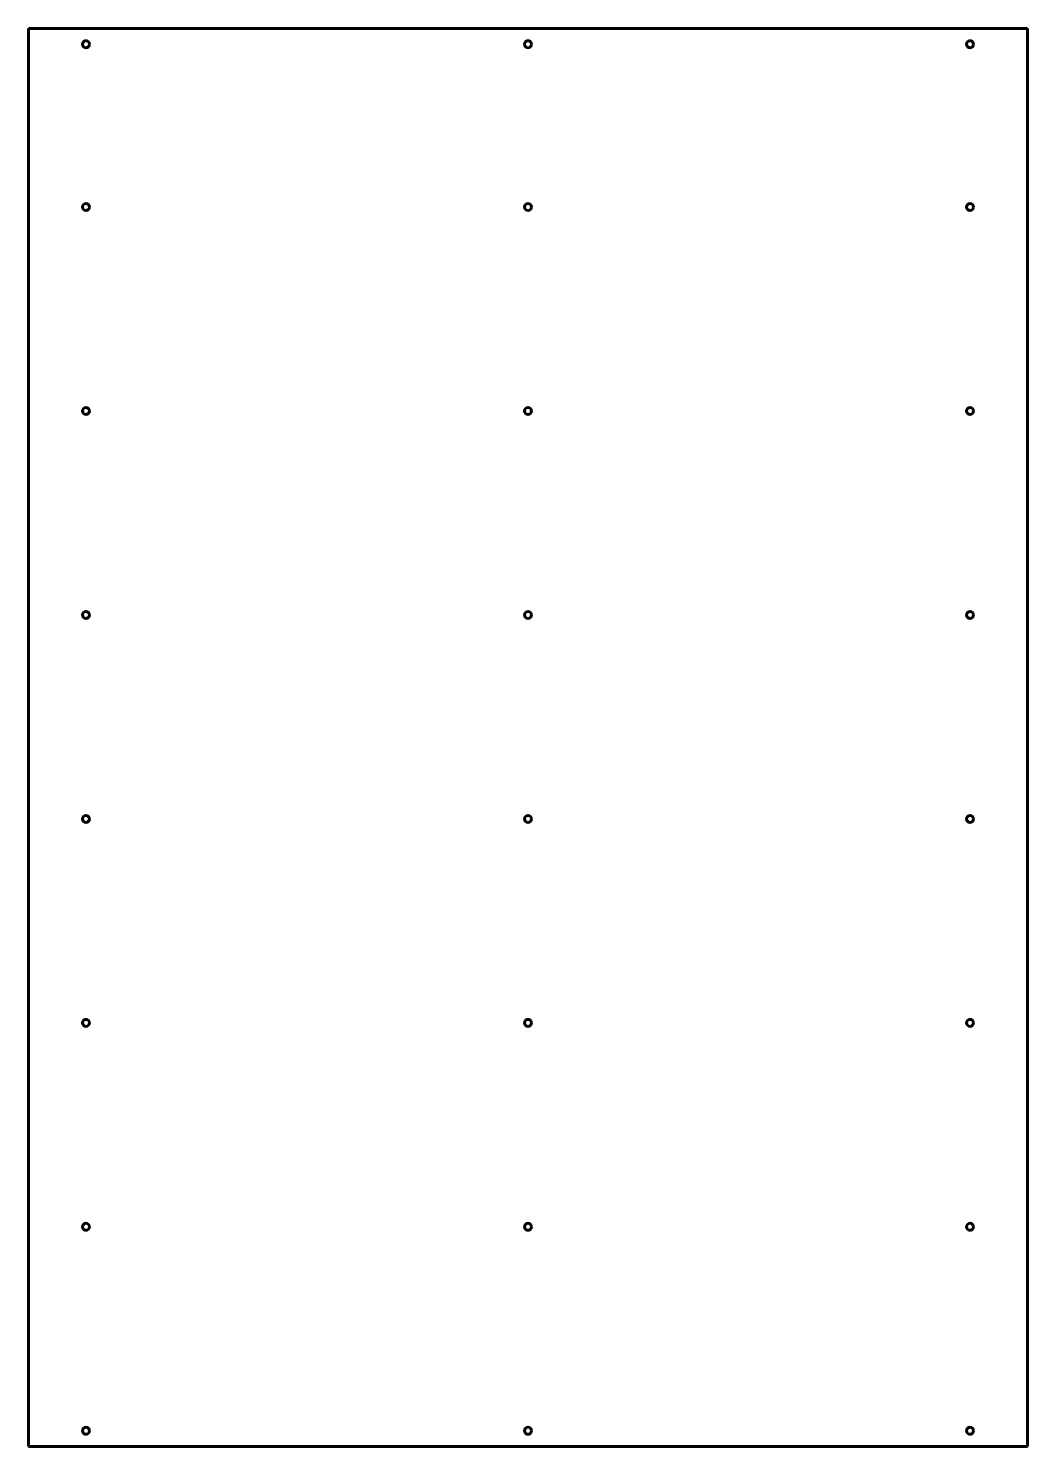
# Model space of a CAD drawing. Header units: millimetres. Extents: x -136 to 350, y -187 to 503.
import ezdxf

# ---------------------------------------------------------------- set-up
doc = ezdxf.new("R2010")
doc.units = ezdxf.units.MM
doc.linetypes.add('K5LT_BASIC', pattern=[0])
doc.layers.add('Системный слой (1)', color=251, linetype='Continuous')

msp = doc.modelspace()

# ---------------------------------------------------------------- linework, layer by layer
at = {"layer": 'Системный слой (1)', "color": 150, "linetype": 'K5LT_BASIC', "lineweight": 60}
for p, q in [((-135.73, -186.56), (-135.73, 502.82)), ((-135.73, 502.82), (350.27, 502.82)), ((350.27, 502.82), (350.27, -186.56)), ((350.27, 502.82), (350.27, -186.56)), ((350.27, -186.56), (-135.73, -186.56))]:
    msp.add_line(p, q, dxfattribs=at)
for centre in [(-107.73, 495.12), (107.27, 495.12), (322.27, 495.12), (-107.73, 415.98), (107.27, 415.98), (322.27, 415.98), (-107.73, 316.84), (107.27, 316.84), (322.27, 316.84), (-107.73, 217.7), (107.27, 217.7), (322.27, 217.7), (-107.73, 118.56), (107.27, 118.56), (322.27, 118.56), (-107.73, 19.42), (107.27, 19.42), (322.27, 19.42), (-107.73, -79.72), (107.27, -79.72), (322.27, -79.72), (-107.73, -178.86), (107.27, -178.86), (322.27, -178.86)]:
    msp.add_circle(centre, 1.7, dxfattribs=at)

doc.saveas('drawing.dxf')
